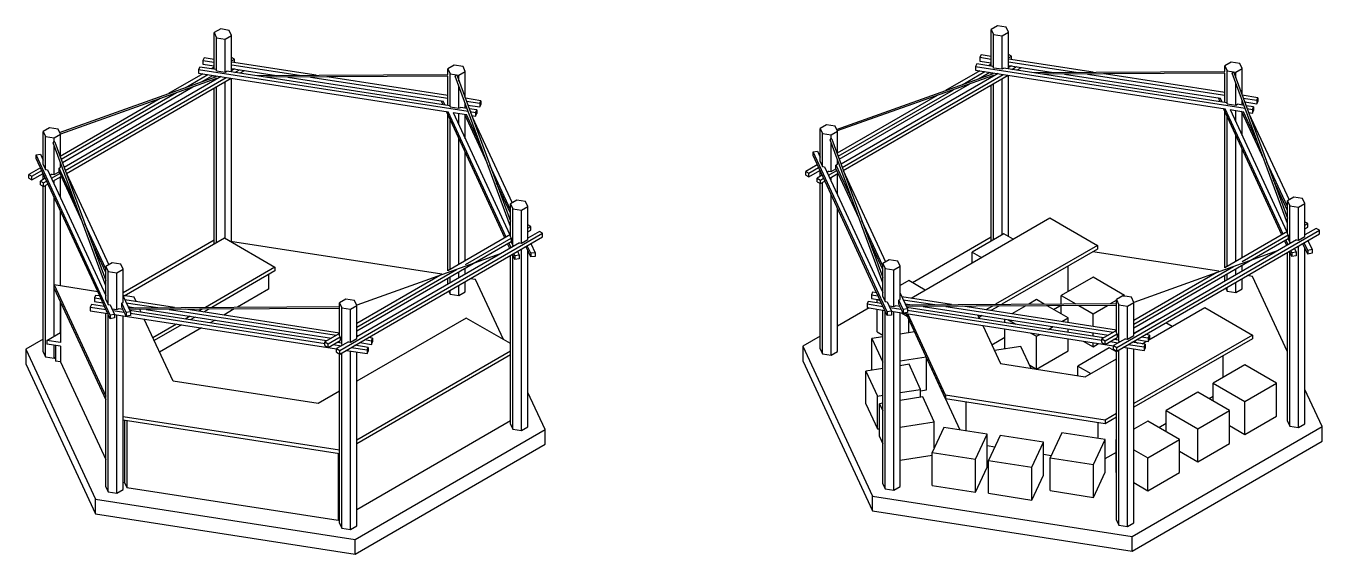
# Model space of a CAD drawing. Header units: metres. Extents: x -148 to 299, y -114 to 107.
# Drawn here: x 154.4 to 299, y -13.5 to 45.4 of the extents above; entities that cross this region are included whole.
import ezdxf

# ---------------------------------------------------------------- set-up
doc = ezdxf.new("R2010")
doc.units = ezdxf.units.M
doc.layers.add('ANTIKEIMENA', color=4, linetype='Continuous')

msp = doc.modelspace()

# ---------------------------------------------------------------- linework, layer by layer
at = {"layer": 'ANTIKEIMENA'}
for points in [[(176.1, 45.08), (175.39, 44.67)], [(177.06, 44.93), (176.1, 45.08)], [(177.32, 44.37), (177.06, 44.93)], [(262.82, 45.42), (262.11, 45.01)], [(262.11, 45.01), (262.37, 44.45)], [(262.11, 40.93), (262.11, 45.01)], [(263.79, 45.27), (262.82, 45.42)], [(264.05, 44.71), (263.79, 45.27)], [(175.39, 44.67), (175.65, 44.11)], [(175.39, 40.59), (175.39, 44.67)], [(175.65, 44.11), (176.61, 43.96)], [(175.65, 40.43), (175.65, 44.11)], [(176.61, 43.96), (177.32, 44.37)], [(176.61, 40.28), (176.61, 43.96)], [(177.32, 40.29), (177.32, 44.37)], [(262.37, 44.45), (263.34, 44.3)], [(262.37, 40.76), (262.37, 44.45)], [(263.34, 44.3), (264.05, 44.71)], [(263.34, 40.62), (263.34, 44.3)], [(264.05, 40.63), (264.05, 44.71)], [(260.97, 42.2), (260.84, 41.92)], [(262.11, 42.02), (260.97, 42.2)], [(264.38, 42.06), (264.05, 42.25)], [(264.05, 41.87), (264.38, 42.06)], [(264.38, 41.67), (264.38, 42.06)], [(173.77, 40.84), (173.64, 40.56)], [(173.64, 40.56), (173.64, 40.15)], [(173.64, 40.56), (203.73, 35.91)], [(175.58, 40.56), (173.77, 40.84)], [(174.25, 41.86), (174.12, 41.58)], [(174.12, 41.58), (174.12, 41.17)], [(174.12, 41.58), (175.39, 41.39)], [(174.12, 41.17), (175.39, 40.98)], [(175.39, 41.68), (174.25, 41.86)], [(175.39, 40.82), (175.07, 40.64)], [(175.58, 40.56), (175.65, 40.43)], [(177.65, 41.72), (177.32, 41.91)], [(177.32, 41.53), (177.65, 41.72)], [(186.75, 39.93), (177.32, 41.38)], [(177.32, 40.68), (182.33, 39.9)], [(177.33, 41.09), (184.88, 39.92)], [(177.65, 40.63), (177.33, 40.44)], [(177.65, 41.33), (177.65, 41.72)], [(177.68, 40.24), (178.21, 40.54)], [(202.18, 41.05), (201.47, 40.64)], [(201.47, 40.64), (201.73, 40.08)], [(201.47, 40.01), (201.47, 40.64)], [(203.15, 40.9), (202.18, 41.05)], [(203.4, 40.34), (203.15, 40.9)], [(260.49, 41.18), (260.36, 40.9)], [(260.36, 40.9), (260.36, 40.49)], [(260.36, 40.9), (290.45, 36.24)], [(262.3, 40.9), (260.49, 41.18)], [(260.84, 41.92), (260.84, 41.51)], [(260.84, 41.92), (262.11, 41.72)], [(260.84, 41.51), (262.11, 41.31)], [(262.11, 41.16), (261.8, 40.98)], [(262.3, 40.9), (262.37, 40.76)], [(262.37, 40.76), (263.34, 40.62)], [(263.34, 40.62), (263.5, 40.71)], [(288.39, 36.86), (263.5, 40.71)], [(273.47, 40.26), (264.05, 41.72)], [(264.05, 41.42), (271.6, 40.25)], [(264.05, 41.01), (269.05, 40.24)], [(264.37, 40.97), (264.05, 40.78)], [(264.4, 40.57), (264.93, 40.88)], [(264.96, 40.49), (265.49, 40.79)], [(288.9, 41.38), (288.19, 40.97)], [(288.19, 40.97), (288.45, 40.41)], [(288.19, 40.35), (288.19, 40.97)], [(289.87, 41.23), (288.9, 41.38)], [(289.42, 40.26), (290.13, 40.67)], [(290.13, 40.67), (289.87, 41.23)], [(290.13, 37.7), (290.13, 40.67)], [(158.12, 33.55), (175.65, 39.78)], [(175.65, 39.57), (158.21, 33.37)], [(176.15, 39.77), (158.64, 29.65)], [(158.76, 29.31), (176.71, 39.68)], [(158.88, 28.98), (177.27, 39.59)], [(174.11, 40.08), (170.29, 37.88)], [(172.13, 38.53), (174.67, 40)], [(173.64, 40.15), (201.5, 35.84)], [(173.97, 39.18), (175.23, 39.91)], [(175.39, 39.69), (175.39, 39.88)], [(175.39, 39.32), (175.39, 39.47)], [(175.65, 40.43), (176.61, 40.28)], [(175.65, 39.78), (175.65, 39.84)], [(175.65, 39.47), (175.65, 39.57)], [(176.61, 40.28), (176.78, 40.37)], [(176.61, 21.72), (176.61, 39.22)], [(201.67, 36.52), (176.78, 40.37)], [(177.32, 21.31), (177.32, 39.58)], [(178.24, 40.15), (178.77, 40.46)], [(179.91, 39.89), (201.47, 40.01)], [(201.47, 39.81), (181.16, 39.7)], [(183.58, 39.71), (200.95, 37.02)], [(186.13, 39.72), (201.47, 37.35)], [(201.47, 37.65), (187.99, 39.73)], [(201.47, 36.55), (201.47, 39.81)], [(201.73, 40.08), (202.7, 39.93)], [(201.73, 36.39), (201.73, 40.08)], [(208.46, 23.07), (202.29, 39.81)], [(202.48, 39.87), (208.46, 23.65)], [(202.7, 39.93), (203.4, 40.34)], [(202.7, 39.28), (202.7, 39.93)], [(203.4, 37.36), (203.4, 40.34)], [(244.84, 33.89), (262.37, 40.12)], [(262.37, 39.9), (244.93, 33.71)], [(262.88, 40.1), (245.36, 29.99)], [(245.48, 29.65), (263.44, 40.02)], [(245.6, 29.31), (263.99, 39.93)], [(260.83, 40.42), (257.02, 38.21)], [(258.85, 38.87), (261.39, 40.33)], [(260.36, 40.49), (288.22, 36.18)], [(260.69, 39.52), (261.95, 40.25)], [(262.11, 40.02), (262.11, 40.22)], [(262.11, 39.66), (262.11, 39.81)], [(262.37, 40.12), (262.37, 40.18)], [(262.37, 39.81), (262.37, 39.9)], [(263.34, 22.16), (263.34, 39.56)], [(264.05, 21.94), (264.05, 39.92)], [(266.63, 40.23), (288.19, 40.35)], [(288.19, 40.15), (267.88, 40.03)], [(270.3, 40.05), (287.67, 37.36)], [(272.85, 40.06), (288.19, 37.69)], [(288.19, 37.99), (274.71, 40.07)], [(288.19, 36.89), (288.19, 40.15)], [(288.45, 40.41), (289.42, 40.26)], [(288.45, 36.73), (288.45, 40.41)], [(295.18, 23.41), (289.01, 40.15)], [(289.2, 40.21), (295.18, 23.99)], [(289.42, 39.62), (289.42, 40.26)], [(158.3, 30.55), (171.17, 37.98)], [(158.43, 30.21), (173.01, 38.63)], [(175.39, 21.14), (175.39, 38.51)], [(175.65, 21.29), (175.65, 38.66)], [(202.7, 36.24), (202.7, 38.7)], [(256.06, 37.66), (244.9, 31.22)], [(245.03, 30.89), (257.9, 38.31)], [(245.15, 30.55), (259.73, 38.97)], [(262.11, 21.45), (262.11, 38.84)], [(262.37, 21.6), (262.37, 38.99)], [(289.42, 36.58), (289.42, 39.04)], [(291.88, 37.42), (290.13, 37.69)], [(169.33, 37.32), (158.18, 30.88)], [(200.94, 36.64), (200.75, 37.05)], [(201.14, 36.6), (200.95, 37.02)], [(201.67, 36.52), (201.73, 36.39)], [(201.73, 36.39), (202.7, 36.24)], [(202.7, 36.24), (202.86, 36.34)], [(203.61, 36.22), (202.86, 36.34)], [(203.4, 36.26), (203.4, 36.78)], [(205.15, 37.08), (203.41, 37.35)], [(203.41, 36.64), (203.46, 36.63)], [(203.53, 37.03), (205.03, 36.8)], [(203.68, 36.6), (205.03, 36.39)], [(204.68, 36.06), (203.84, 36.19)], [(205.03, 36.8), (205.15, 37.08)], [(205.03, 36.8), (205.03, 36.39)], [(205.03, 36.39), (205.15, 36.67)], [(205.15, 37.08), (205.15, 36.67)], [(287.66, 36.97), (287.47, 37.39)], [(287.87, 36.94), (287.67, 37.36)], [(294.55, 22.12), (288.02, 36.21)], [(294.7, 22.21), (288.22, 36.18)], [(288.39, 36.86), (288.45, 36.73)], [(288.45, 36.73), (289.42, 36.58)], [(289.42, 36.58), (289.59, 36.68)], [(290.33, 36.56), (289.59, 36.68)], [(290.13, 36.59), (290.13, 37.12)], [(290.13, 36.98), (290.18, 36.97)], [(290.25, 37.37), (291.75, 37.14)], [(290.41, 36.94), (291.75, 36.73)], [(291.4, 36.39), (290.56, 36.53)], [(290.68, 36.21), (291.27, 36.12)], [(291.27, 36.12), (291.4, 36.39)], [(291.4, 36.39), (291.4, 35.99)], [(291.75, 37.14), (291.88, 37.42)], [(291.75, 37.14), (291.75, 36.73)], [(291.75, 36.73), (291.88, 37.01)], [(291.88, 37.42), (291.88, 37.01)], [(207.83, 21.79), (201.29, 35.87)], [(201.47, 18.11), (201.47, 35.5)], [(207.98, 21.87), (201.5, 35.84)], [(201.73, 18.26), (201.73, 34.94)], [(202.06, 35.76), (203.54, 35.53)], [(202.06, 35.76), (208.39, 22.11)], [(202.7, 34.38), (202.7, 35.66)], [(205.85, 30.14), (203.34, 35.56)], [(203.4, 32.85), (203.4, 35.41)], [(205.12, 32.12), (203.54, 35.53)], [(203.95, 35.87), (204.55, 35.78)], [(204.11, 35.44), (204.55, 35.37)], [(204.16, 35.3), (208.63, 25.68)], [(204.55, 35.78), (204.68, 36.06)], [(204.55, 35.78), (204.55, 35.37)], [(204.55, 35.37), (204.68, 35.65)], [(204.68, 36.06), (204.68, 35.65)], [(288.19, 18.45), (288.19, 35.84)], [(288.45, 18.6), (288.45, 35.28)], [(288.78, 36.09), (290.26, 35.86)], [(288.78, 36.09), (295.11, 22.45)], [(289.42, 34.71), (289.42, 35.99)], [(292.57, 30.48), (290.06, 35.9)], [(290.13, 33.19), (290.13, 35.75)], [(291.84, 32.46), (290.26, 35.86)], [(290.83, 35.78), (291.27, 35.71)], [(290.88, 35.64), (295.35, 26.02)], [(291.27, 36.12), (291.27, 35.71)], [(291.27, 35.71), (291.4, 35.99)], [(156.99, 34.06), (156.28, 33.65)], [(156.28, 33.65), (156.54, 33.09)], [(156.28, 29.96), (156.28, 33.65)], [(157.96, 33.91), (156.99, 34.06)], [(157.51, 32.94), (158.22, 33.35)], [(158.22, 33.35), (157.96, 33.91)], [(158.22, 30.78), (158.22, 33.35)], [(243.71, 34.4), (243, 33.99)], [(243, 33.99), (243.26, 33.43)], [(243, 30.3), (243, 33.99)], [(243.26, 33.43), (244.23, 33.28)], [(243.26, 29.74), (243.26, 33.43)], [(244.68, 34.25), (243.71, 34.4)], [(244.23, 33.28), (244.94, 33.69)], [(244.23, 32.84), (244.23, 33.28)], [(244.94, 33.69), (244.68, 34.25)], [(244.94, 31.12), (244.94, 33.69)], [(156.54, 33.09), (157.51, 32.94)], [(156.54, 29.4), (156.54, 33.09)], [(157.51, 32.5), (157.5, 32.5), (157.5, 32.5), (157.5, 32.5), (157.49, 32.5), (157.49, 32.49), (157.48, 32.49), (157.48, 32.49), (157.47, 32.49), (157.47, 32.49), (157.46, 32.49), (157.46, 32.48), (157.46, 32.48), (157.45, 32.48), (157.45, 32.48), (157.44, 32.47), (157.44, 32.47), (157.44, 32.47), (157.44, 32.47), (157.44, 32.47), (157.44, 32.47), (157.43, 32.46), (157.43, 32.46), (157.43, 32.46), (157.43, 32.46), (157.43, 32.46), (157.43, 32.46), (157.42, 32.46), (157.42, 32.45), (157.42, 32.45), (157.42, 32.45), (157.42, 32.45), (157.42, 32.45), (157.42, 32.45), (157.42, 32.44), (157.41, 32.44), (157.41, 32.44), (157.41, 32.44), (157.41, 32.44), (157.41, 32.43), (157.41, 32.43), (157.41, 32.43), (157.41, 32.43), (157.41, 32.43), (157.41, 32.43), (157.41, 32.42), (157.41, 32.42), (157.41, 32.42), (157.41, 32.42), (157.41, 32.42), (157.4, 32.42), (157.4, 32.41), (157.4, 32.41), (157.4, 32.41), (157.4, 32.41), (157.4, 32.41), (157.4, 32.41), (157.4, 32.41), (157.4, 32.4), (157.41, 32.4), (157.41, 32.4), (157.41, 32.4), (157.41, 32.4), (157.41, 32.4), (157.41, 32.4), (157.41, 32.4), (157.41, 32.4), (157.41, 32.39)], [(163.28, 16.46), (157.41, 32.39)], [(157.51, 32.5), (157.51, 32.94)], [(157.6, 32.46), (157.6, 32.46), (157.59, 32.47), (157.59, 32.47), (157.59, 32.47), (157.59, 32.47), (157.59, 32.47), (157.59, 32.47), (157.59, 32.47), (157.59, 32.47), (157.59, 32.47), (157.59, 32.48), (157.59, 32.48), (157.59, 32.48), (157.59, 32.48), (157.58, 32.48), (157.58, 32.48), (157.58, 32.48), (157.58, 32.48), (157.58, 32.48), (157.58, 32.48), (157.58, 32.49), (157.58, 32.49), (157.58, 32.49), (157.57, 32.49), (157.57, 32.49), (157.57, 32.49), (157.57, 32.49), (157.57, 32.49), (157.57, 32.49), (157.57, 32.49), (157.57, 32.49), (157.56, 32.49), (157.56, 32.49), (157.56, 32.49), (157.56, 32.5), (157.56, 32.5), (157.56, 32.5), (157.55, 32.5), (157.55, 32.5), (157.55, 32.5), (157.55, 32.5), (157.55, 32.5), (157.55, 32.5), (157.54, 32.5), (157.54, 32.5), (157.54, 32.5), (157.53, 32.5), (157.53, 32.5), (157.53, 32.5), (157.52, 32.5), (157.52, 32.5), (157.51, 32.5), (157.51, 32.5), (157.51, 32.5)], [(157.51, 28.85), (157.51, 32.13)], [(157.6, 32.46), (163.28, 17.04)], [(202.7, 18.83), (202.7, 32.85)], [(244.23, 32.84), (244.23, 32.84), (244.22, 32.83), (244.22, 32.83), (244.21, 32.83), (244.21, 32.83), (244.2, 32.83), (244.2, 32.83), (244.2, 32.83), (244.19, 32.82), (244.19, 32.82), (244.18, 32.82), (244.18, 32.82), (244.17, 32.82), (244.17, 32.81), (244.17, 32.81), (244.16, 32.81), (244.16, 32.81), (244.16, 32.81), (244.16, 32.8), (244.16, 32.8), (244.16, 32.8), (244.15, 32.8), (244.15, 32.8), (244.15, 32.8), (244.15, 32.8), (244.15, 32.79), (244.15, 32.79), (244.15, 32.79), (244.14, 32.79), (244.14, 32.79), (244.14, 32.79), (244.14, 32.78), (244.14, 32.78), (244.14, 32.78), (244.14, 32.78), (244.14, 32.78), (244.14, 32.78), (244.13, 32.77), (244.13, 32.77), (244.13, 32.77), (244.13, 32.77), (244.13, 32.77), (244.13, 32.76), (244.13, 32.76), (244.13, 32.76), (244.13, 32.76), (244.13, 32.76), (244.13, 32.76), (244.13, 32.75), (244.13, 32.75), (244.13, 32.75), (244.13, 32.75), (244.13, 32.75), (244.13, 32.75), (244.13, 32.75), (244.13, 32.74), (244.13, 32.74), (244.13, 32.74), (244.13, 32.74), (244.13, 32.74), (244.13, 32.74), (244.13, 32.74), (244.13, 32.74), (244.13, 32.73), (244.13, 32.73), (244.13, 32.73), (244.13, 32.73)], [(250, 16.79), (244.13, 32.73)], [(244.32, 32.8), (244.32, 32.8), (244.32, 32.8), (244.32, 32.8), (244.32, 32.81), (244.32, 32.81), (244.32, 32.81), (244.31, 32.81), (244.31, 32.81), (244.31, 32.81), (244.31, 32.81), (244.31, 32.81), (244.31, 32.81), (244.31, 32.82), (244.31, 32.82), (244.31, 32.82), (244.31, 32.82), (244.31, 32.82), (244.3, 32.82), (244.3, 32.82), (244.3, 32.82), (244.3, 32.82), (244.3, 32.82), (244.3, 32.82), (244.3, 32.83), (244.3, 32.83), (244.29, 32.83), (244.29, 32.83), (244.29, 32.83), (244.29, 32.83), (244.29, 32.83), (244.29, 32.83), (244.29, 32.83), (244.29, 32.83), (244.28, 32.83), (244.28, 32.83), (244.28, 32.83), (244.28, 32.83), (244.28, 32.83), (244.28, 32.83), (244.27, 32.83), (244.27, 32.83), (244.27, 32.84), (244.27, 32.84), (244.27, 32.84), (244.26, 32.84), (244.26, 32.84), (244.26, 32.84), (244.25, 32.84), (244.25, 32.84), (244.25, 32.84), (244.24, 32.84), (244.24, 32.84), (244.23, 32.84), (244.23, 32.84)], [(244.23, 29.18), (244.23, 32.46)], [(244.32, 32.8), (250, 17.38)], [(289.42, 19.16), (289.42, 33.19)], [(155.49, 31.03), (155.98, 31.11)], [(155.49, 30.63), (155.49, 31.03)], [(163.78, 13.19), (155.49, 31.03)], [(162.6, 15.31), (155.49, 30.63)], [(155.98, 31.11), (156.28, 30.46)], [(203.4, 19.23), (203.4, 31.32)], [(242.22, 31.37), (242.7, 31.45)], [(242.22, 30.96), (242.22, 31.37)], [(250.5, 13.53), (242.22, 31.37)], [(249.32, 15.65), (242.22, 30.96)], [(242.7, 31.45), (243, 30.79)], [(244.94, 30), (244.94, 30.54)], [(290.13, 19.57), (290.13, 31.66)], [(155.97, 29.61), (154.67, 28.86)], [(155.03, 28.66), (156.12, 29.29)], [(155.03, 28.25), (156.27, 28.96)], [(156.28, 29.96), (156.54, 29.4)], [(156.54, 29.4), (156.78, 29.37)], [(156.78, 29.37), (163.28, 15.37)], [(157.22, 28.43), (158.16, 28.97)], [(157.51, 28.85), (158.06, 29.17)], [(158.06, 29.58), (158.22, 29.66)], [(158.06, 29.17), (158.06, 29.58)], [(160.64, 23.62), (158.06, 29.18)], [(159.91, 25.6), (158.07, 29.58)], [(158.22, 29.66), (158.22, 30.2)], [(158.88, 28.98), (163.6, 18.78)], [(208.46, 24.93), (206.16, 29.89)], [(242.69, 29.94), (241.4, 29.2)], [(241.4, 28.79), (241.4, 29.2)], [(241.4, 29.2), (241.75, 28.99)], [(241.75, 28.99), (242.84, 29.62)], [(241.75, 28.58), (242.99, 29.3)], [(241.75, 28.58), (241.75, 28.99)], [(243, 30.3), (243.26, 29.74)], [(243, 28.63), (243, 29.27)], [(243.26, 29.74), (243.51, 29.7)], [(243.51, 29.7), (250, 15.71)], [(244.02, 29.22), (243.8, 29.09)], [(243.95, 28.77), (244.88, 29.31)], [(244.02, 29.22), (244.23, 29.18)], [(244.09, 28.44), (245.04, 28.99)], [(244.23, 29.18), (244.78, 29.5)], [(244.78, 29.91), (244.94, 30)], [(244.78, 29.5), (244.78, 29.91)], [(247.36, 23.96), (244.78, 29.52)], [(246.63, 25.94), (244.79, 29.91)], [(245.6, 29.31), (250.32, 19.11)], [(295.18, 25.27), (292.88, 30.22)], [(154.67, 28.45), (154.67, 28.86)], [(154.67, 28.86), (155.03, 28.66)], [(154.67, 28.45), (155.03, 28.25)], [(155.03, 28.25), (155.03, 28.66)], [(156.52, 28.43), (155.97, 28.11)], [(155.97, 27.7), (155.97, 28.11)], [(155.97, 28.11), (156.32, 27.91)], [(155.97, 27.7), (156.32, 27.5)], [(156.28, 28.29), (156.28, 28.93)], [(156.28, 9.08), (156.28, 27.52)], [(156.32, 27.91), (156.66, 28.11)], [(156.32, 27.5), (156.32, 27.91)], [(156.32, 27.5), (156.81, 27.78)], [(156.54, 8.52), (156.54, 27.63)], [(157.3, 28.88), (157.07, 28.75)], [(157.3, 28.88), (157.51, 28.85)], [(157.37, 28.11), (158.31, 28.65)], [(157.51, 27.81), (157.51, 28.18)], [(158.22, 26.28), (158.22, 28.59)], [(208.46, 24.53), (206.89, 27.9)], [(241.4, 28.79), (241.75, 28.58)], [(243.24, 28.77), (242.69, 28.45)], [(242.69, 28.04), (242.69, 28.45)], [(242.69, 28.45), (243.04, 28.24)], [(242.69, 28.04), (243.04, 27.84)], [(243, 9.42), (243, 27.86)], [(243.04, 28.24), (243.39, 28.44)], [(243.04, 27.84), (243.04, 28.24)], [(243.04, 27.84), (243.54, 28.12)], [(243.26, 8.86), (243.26, 27.97)], [(244.23, 28.15), (244.23, 28.52)], [(244.94, 26.62), (244.94, 28.93)], [(295.18, 24.86), (293.61, 28.24)], [(157.51, 10.82), (157.51, 26.29)], [(244.23, 8.71), (244.23, 26.62)], [(295.89, 26.33), (295.18, 25.92)], [(296.86, 26.18), (295.89, 26.33)], [(297.12, 25.62), (296.86, 26.18)], [(158.22, 16.43), (158.22, 24.76)], [(209.17, 25.99), (208.46, 25.58)], [(208.46, 25.58), (208.72, 25.02)], [(208.46, 21.9), (208.46, 25.58)], [(208.72, 25.02), (209.69, 24.87)], [(208.72, 20.93), (208.72, 25.02)], [(210.13, 25.84), (209.17, 25.99)], [(209.69, 24.87), (210.39, 25.28)], [(209.69, 21.19), (209.69, 24.87)], [(210.39, 25.28), (210.13, 25.84)], [(210.39, 21.6), (210.39, 25.28)], [(244.94, 9.12), (244.94, 25.1)], [(295.18, 25.92), (295.44, 25.36)], [(295.18, 22.23), (295.18, 25.92)], [(295.44, 25.36), (296.41, 25.21)], [(295.44, 21.26), (295.44, 25.36)], [(296.41, 25.21), (297.12, 25.62)], [(296.41, 21.52), (296.41, 25.21)], [(297.12, 21.93), (297.12, 25.62)], [(163.28, 18.34), (160.95, 23.37)], [(210.72, 23.05), (210.37, 23.25)], [(250, 18.68), (247.67, 23.7)], [(253.16, 15.06), (268.66, 24.01)], [(268.66, 24.01), (273.96, 20.95)], [(297.45, 23.39), (297.09, 23.59)], [(297.12, 23.2), (297.45, 23.39)], [(297.45, 22.98), (297.45, 23.39)], [(165.33, 15.33), (176.51, 21.78)], [(176.51, 21.78), (182.16, 18.52)], [(189.39, 9.24), (212.02, 22.3)], [(189.39, 8.83), (212.02, 21.89)], [(208.46, 22.15), (201.47, 18.12)], [(203.41, 18.82), (208.51, 21.77)], [(208.46, 21.9), (208.53, 21.74)], [(208.53, 21.74), (208.53, 21.33)], [(210.39, 22.86), (210.72, 23.05)], [(210.39, 21.88), (210.43, 21.79)], [(210.4, 22.45), (210.72, 22.64)], [(211.67, 22.51), (210.4, 21.77)], [(210.72, 22.64), (210.72, 23.05)], [(212.02, 22.3), (211.67, 22.51)], [(212.02, 21.89), (212.02, 22.3)], [(250, 18.27), (248.4, 21.72)], [(262.11, 21.86), (253.33, 16.79)], [(263.5, 22.25), (259.97, 20.21)], [(264.56, 21.64), (263.5, 22.25)], [(276.12, 9.57), (298.74, 22.64)], [(276.12, 9.17), (298.74, 22.23)], [(278.03, 11.77), (295.25, 21.71)], [(295.18, 22.49), (288.19, 18.45)], [(290.13, 19.16), (295.24, 22.11)], [(295.18, 22.23), (295.25, 22.08)], [(295.25, 22.08), (295.25, 21.67)], [(296.41, 21.52), (297.12, 21.93)], [(297.12, 22.79), (297.45, 22.98)], [(298.39, 22.84), (297.12, 22.11)], [(297.12, 22.21), (297.15, 22.13)], [(298.74, 22.64), (298.39, 22.84)], [(298.74, 22.23), (298.74, 22.64)], [(163.28, 17.93), (161.68, 21.38)], [(175.39, 21.52), (165.22, 15.65)], [(200.8, 17.73), (177.21, 21.38)], [(191.3, 11.43), (208.53, 21.37)], [(209.45, 21.22), (191.3, 10.75)], [(208.38, 20.61), (208.13, 21.14)], [(208.53, 20.69), (208.28, 21.23)], [(208.53, 21.33), (208.72, 20.93)], [(209.24, 20.29), (209.43, 19.87)], [(209.45, 21.22), (209.69, 21.19)], [(209.69, 21.19), (210.39, 21.6)], [(209.69, 21.36), (209.69, 21.36)], [(209.69, 0.31), (209.69, 20.55)], [(210.22, 20.72), (210.22, 20.86)], [(210.72, 19.66), (210.22, 20.72)], [(210.72, 20.07), (210.32, 20.91)], [(210.39, 0.72), (210.39, 20.35)], [(210.73, 21.15), (211.2, 20.14)], [(273.96, 20.95), (262.6, 14.38)], [(273.96, 20.54), (263.31, 14.39)], [(273.96, 20.95), (273.96, 20.54)], [(296.17, 21.56), (278.02, 11.09)], [(294.15, 20.39), (278.03, 14.6)], [(295.1, 20.94), (294.85, 21.48)], [(295.25, 21.03), (295, 21.57)], [(295.25, 21.67), (295.44, 21.26)], [(295.67, 19.72), (295.4, 20.3)], [(295.67, 20.13), (295.55, 20.39)], [(295.96, 20.62), (296.15, 20.2)], [(296.17, 21.56), (296.41, 21.52)], [(296.41, 21.7), (296.41, 21.7)], [(296.41, 0.64), (296.41, 20.88)], [(296.94, 21.06), (296.94, 21.19)], [(297.44, 19.99), (296.94, 21.06)], [(297.44, 20.4), (297.05, 21.25)], [(297.12, 1.05), (297.12, 20.69)], [(297.92, 20.48), (297.44, 20.4)], [(297.44, 20.4), (297.44, 19.99)], [(297.45, 21.49), (297.92, 20.48)], [(297.92, 20.48), (297.92, 20.07)], [(163.99, 19), (163.28, 18.59)], [(164.96, 18.85), (163.99, 19)], [(165.22, 18.29), (164.96, 18.85)], [(207.42, 20.06), (191.3, 14.27)], [(208.46, 1.02), (208.46, 19.84)], [(208.95, 19.38), (208.68, 19.96)], [(208.72, 0.46), (208.72, 19.88)], [(208.95, 19.79), (208.83, 20.05)], [(209.43, 19.87), (208.95, 19.79)], [(208.95, 19.79), (208.95, 19.38)], [(209.43, 19.46), (208.95, 19.38)], [(209.43, 19.87), (209.43, 19.46)], [(211.2, 20.14), (210.72, 20.07)], [(210.72, 20.07), (210.72, 19.66)], [(211.2, 19.73), (210.72, 19.66)], [(211.2, 20.14), (211.2, 19.73)], [(250.71, 19.34), (250, 18.93)], [(250, 18.93), (250.26, 18.37)], [(250, 15.25), (250, 18.93)], [(251.68, 19.19), (250.71, 19.34)], [(251.94, 18.63), (251.68, 19.19)], [(259.97, 20.21), (261.03, 19.6)], [(259.97, 18.99), (259.97, 20.21)], [(287.52, 18.06), (273.45, 20.24)], [(295.18, 1.35), (295.18, 20.17)], [(295.44, 0.79), (295.44, 20.22)], [(296.15, 20.2), (295.67, 20.13)], [(295.67, 20.13), (295.67, 19.72)], [(296.15, 19.79), (295.67, 19.72)], [(296.15, 20.2), (296.15, 19.79)], [(297.92, 20.07), (297.44, 19.99)], [(163.28, 18.59), (163.54, 18.03)], [(163.28, 14.91), (163.28, 18.59)], [(163.54, 18.03), (164.51, 17.88)], [(163.54, 14.35), (163.54, 18.03)], [(164.51, 17.88), (165.22, 18.29)], [(164.51, 13.79), (164.51, 17.88)], [(165.22, 14.61), (165.22, 18.29)], [(182.16, 18.52), (174.4, 14.04)], [(182.16, 18.11), (175.11, 14.04)], [(181.45, 17.7), (181.45, 16.07)], [(182.16, 18.52), (182.16, 18.11)], [(191.3, 11.84), (202.44, 18.27)], [(200.57, 17.59), (191.3, 12.24)], [(201.73, 16.77), (201.73, 17.45)], [(202.7, 17.33), (202.7, 18.01)], [(203.4, 17.74), (203.4, 18.42)], [(250.26, 18.37), (251.23, 18.22)], [(250.26, 14.69), (250.26, 18.37)], [(251.23, 18.22), (251.94, 18.63)], [(251.23, 14.13), (251.23, 18.22)], [(251.94, 14.95), (251.94, 18.63)], [(273.47, 17.41), (269.93, 15.37)], [(270.68, 15.8), (270.68, 18.64)], [(277, 15.37), (273.47, 17.41)], [(278.02, 12.17), (289.16, 18.6)], [(287.29, 17.93), (278.03, 12.58)], [(288.19, 16.95), (288.19, 17.63)], [(288.45, 17.1), (288.45, 17.78)], [(289.42, 17.66), (289.42, 18.34)], [(290.13, 18.07), (290.13, 18.75)], [(291.28, 17.48), (290.68, 17.58)], [(295.18, 9.07), (291.28, 17.48)], [(157.52, 16.13), (157.52, 16.54)], [(157.52, 16.54), (163.28, 4.13)], [(162.38, 15.79), (157.52, 16.54)], [(157.52, 16.13), (163.28, 3.72)], [(181.45, 16.07), (177.97, 14.06)], [(201.47, 16.62), (201.47, 17.3)], [(201.73, 15.51), (201.73, 15.95)], [(202.7, 15.36), (202.7, 16.51)], [(203.4, 15.77), (203.4, 16.92)], [(204.55, 17.15), (203.96, 17.24)], [(207.66, 10.46), (204.55, 17.15)], [(252.91, 17.03), (251.94, 16.47)], [(254.74, 15.97), (252.91, 17.03)], [(288.29, 16.19), (288.45, 15.85)], [(288.45, 15.85), (288.45, 16.29)], [(289.42, 15.7), (289.42, 16.85)], [(289.42, 15.7), (290.13, 16.11)], [(290.13, 16.11), (290.13, 17.26)], [(158.22, 11.23), (158.22, 14.63)], [(158.23, 14.61), (158.23, 10.12)], [(162.14, 15.38), (162.01, 15.1)], [(162.01, 15.1), (162.01, 14.7)], [(162.01, 15.1), (162.75, 14.99)], [(162.01, 14.7), (162.96, 14.55)], [(162.61, 15.31), (162.14, 15.38)], [(163.15, 14.13), (162.6, 15.31)], [(163.28, 15.65), (163.14, 15.67)], [(163.28, 14.91), (163.54, 14.35)], [(165.06, 14.52), (165.22, 14.61)], [(165.06, 14.09), (165.06, 14.52)], [(165.54, 13.46), (165.06, 14.5)], [(166.44, 15.16), (165.22, 15.35)], [(165.22, 15.28), (166.03, 13.54)], [(170.96, 14.02), (165.41, 14.88)], [(165.55, 14.56), (169.09, 14.01)], [(166.66, 14.68), (166.44, 15.16)], [(190.07, 14.97), (189.36, 14.56)], [(189.36, 14.56), (189.62, 14)], [(189.36, 14.11), (189.36, 14.56)], [(191.04, 14.82), (190.07, 14.97)], [(191.3, 14.26), (191.04, 14.82)], [(201.57, 15.86), (201.73, 15.51)], [(201.73, 15.51), (202.7, 15.36)], [(202.7, 15.36), (203.4, 15.77)], [(248.39, 14.7), (248.26, 14.42)], [(249.87, 14.47), (248.39, 14.7)], [(248.86, 15.72), (248.73, 15.44)], [(248.73, 15.44), (248.73, 15.03)], [(248.73, 15.44), (249.47, 15.33)], [(248.73, 15.03), (249.68, 14.89)], [(249.33, 15.65), (248.86, 15.72)], [(249.87, 14.47), (249.33, 15.64)], [(249.37, 14.55), (249.37, 14.93)], [(249.5, 14.92), (249.73, 14.78)], [(250, 15.25), (250.26, 14.69)], [(250.26, 14.69), (250.5, 14.65)], [(250.49, 14.65), (250.98, 13.6)], [(250.5, 14.65), (250.5, 14.64)], [(251.79, 14.86), (251.94, 14.95)], [(251.79, 14.43), (251.79, 14.86)], [(252.27, 13.8), (251.79, 14.84)], [(251.94, 15.62), (252.75, 13.87)], [(257.68, 14.36), (252.13, 15.21)], [(252.28, 14.89), (255.81, 14.35)], [(267.17, 14.9), (266.31, 14.41)], [(268.02, 14.41), (267.17, 14.9)], [(269.93, 15.37), (271.55, 14.43)], [(269.93, 14.42), (269.93, 15.37)], [(275.42, 14.46), (276.09, 14.84)], [(276.8, 15.31), (276.09, 14.9)], [(276.09, 14.9), (276.35, 14.34)], [(276.09, 14.44), (276.09, 14.9)], [(277.77, 15.16), (276.8, 15.31)], [(276.87, 15.29), (277, 15.37)], [(277, 15.27), (277, 15.37)], [(277.32, 14.19), (278.02, 14.6)], [(278.02, 14.6), (277.77, 15.16)], [(278.02, 10.91), (278.02, 14.6)], [(288.45, 15.85), (289.42, 15.7)], [(161.67, 14.36), (161.54, 14.08)], [(161.54, 14.08), (161.54, 13.67)], [(161.54, 14.08), (163.3, 13.81)], [(161.54, 13.67), (163.5, 13.37)], [(163.15, 14.13), (161.67, 14.36)], [(163.78, 12.78), (163.15, 14.13)], [(163.28, -5.97), (163.28, 13.4)], [(163.54, 14.35), (163.78, 14.31)], [(163.54, -6.53), (163.54, 13.29)], [(163.77, 14.31), (164.26, 13.26)], [(163.78, 14.31), (163.78, 14.3)], [(164.26, 13.26), (163.78, 13.19)], [(163.78, 13.19), (163.78, 12.78)], [(163.98, 13.87), (164.51, 13.79)], [(163.99, 13.84), (163.99, 13.87)], [(164.06, 13.69), (165.34, 13.49)], [(164.23, 13.26), (189.04, 9.42)], [(164.26, 13.26), (164.26, 12.86)], [(164.51, 13.79), (164.69, 13.89)], [(164.51, -6.68), (164.51, 13.22)], [(165.2, 13.82), (164.69, 13.89)], [(165.19, 13.82), (165.06, 14.09)], [(165.54, 13.05), (165.19, 13.81)], [(165.22, -6.27), (165.22, 13.11)], [(166.03, 13.54), (165.54, 13.46)], [(165.54, 13.46), (165.54, 13.05)], [(166.03, 13.13), (165.54, 13.05)], [(165.76, 14.12), (166.55, 13.99)], [(165.82, 13.99), (189.36, 14.12)], [(189.36, 13.92), (165.91, 13.79)], [(187.93, 10.3), (165.96, 13.7)], [(166.03, 13.54), (166.03, 13.13)], [(166.03, 13.39), (187.75, 10.03)], [(167.21, 13.5), (167.07, 13.8)], [(167.8, 13.8), (188.46, 10.6)], [(170.34, 13.82), (189.02, 10.93)], [(172.68, 13.05), (172.15, 12.74)], [(189.37, 11.17), (172.21, 13.83)], [(174.05, 13.84), (173.65, 13.61)], [(174.76, 13.84), (174.2, 13.52)], [(177.62, 13.86), (176.44, 13.17)], [(189.36, 10.87), (189.36, 14.11)], [(189.62, 14), (190.59, 13.85)], [(189.62, 9.91), (189.62, 14)], [(190.59, 13.85), (191.3, 14.26)], [(190.59, 10.16), (190.59, 13.85)], [(191.3, 10.57), (191.3, 14.26)], [(248.47, 13.98), (244.94, 11.95)], [(248.26, 14.42), (248.26, 14.01)], [(248.26, 14.42), (250.02, 14.15)], [(248.26, 14.01), (250.22, 13.71)], [(249.37, 11.31), (249.37, 13.84)], [(250.5, 13.12), (249.87, 14.46)], [(250, -5.63), (250, 13.74)], [(250.26, -6.19), (250.26, 13.62)], [(250.98, 13.6), (250.5, 13.53)], [(250.5, 13.53), (250.5, 13.12)], [(250.98, 13.19), (250.5, 13.12)], [(250.7, 14.21), (251.23, 14.13)], [(250.71, 14.18), (250.71, 14.21)], [(250.78, 14.03), (252.06, 13.83)], [(250.95, 13.6), (275.77, 9.76)], [(250.98, 13.6), (250.98, 13.19)], [(251.23, 14.13), (251.41, 14.23)], [(251.23, -6.34), (251.23, 13.56)], [(251.92, 14.15), (251.41, 14.23)], [(251.91, 14.15), (251.79, 14.43)], [(252.27, 13.39), (251.92, 14.15)], [(251.94, -5.93), (251.94, 13.44)], [(252.09, 13.42), (252.74, 13.05)], [(252.75, 13.87), (252.27, 13.8)], [(252.27, 13.8), (252.27, 13.39)], [(252.75, 13.47), (252.27, 13.39)], [(252.49, 14.45), (253.27, 14.33)], [(252.54, 14.33), (276.09, 14.46)], [(257.01, 3.83), (252.6, 13.34)], [(276.09, 14.26), (252.63, 14.13)], [(274.65, 10.64), (252.68, 14.04)], [(252.75, 13.87), (252.75, 13.47)], [(252.76, 13.72), (274.47, 10.37)], [(257.01, 4.24), (252.8, 13.31)], [(254.52, 14.14), (275.19, 10.94)], [(257.06, 14.15), (275.74, 11.26)], [(276.09, 11.51), (258.93, 14.16)], [(260.62, 13.19), (260.81, 12.78)], [(261.11, 13.12), (260.75, 12.91)], [(262.25, 14.18), (261.52, 13.76)], [(262.97, 14.19), (262.08, 13.68)], [(265.96, 14.2), (264.42, 13.31)], [(270.71, 12.86), (268.36, 14.21)], [(269.05, 13.82), (269.75, 14.23)], [(269.93, 13.31), (269.93, 14.22)], [(271.9, 14.24), (273.47, 13.33)], [(273.47, 13.33), (275.07, 14.25)], [(273.47, 11.91), (273.47, 13.33)], [(276.09, 11.21), (276.09, 14.44)], [(276.35, 14.34), (277.32, 14.19)], [(276.35, 10.24), (276.35, 14.34)], [(277.32, 10.5), (277.32, 14.19)], [(279.72, 10.42), (285.96, 14.02)], [(285.96, 14.02), (291.26, 10.96)], [(164.26, 12.86), (163.78, 12.78)], [(170.78, 5.81), (167.56, 12.74)], [(171.18, 12.18), (168.54, 10.66)], [(171.74, 12.1), (168.68, 10.33)], [(173.97, 11.75), (169.28, 9.04)], [(173.24, 12.96), (172.71, 12.66)], [(175.47, 12.62), (174.94, 12.31)], [(203.5, 12.85), (191.3, 5.81)], [(208.46, 10), (203.5, 12.85)], [(252.91, 11.21), (252.91, 12.68)], [(261.17, 12.01), (263.14, 7.77)], [(263.64, 12.34), (263.64, 12.73)], [(263.64, 9.41), (263.64, 11.63)], [(263.95, 12.68), (264.87, 12.15)], [(268.5, 11.59), (269.03, 11.89)], [(270, 12.45), (270.71, 12.86)], [(270.71, 12.34), (270.71, 12.86)], [(270.71, 11.25), (270.71, 11.63)], [(280.85, 12.75), (278.15, 11.19)], [(280.88, 12.73), (280.85, 12.75)], [(282.3, 11.91), (281.59, 12.33)], [(156.28, 10.49), (154.36, 9.38)], [(156.7, 10.35), (158.23, 11.23)], [(156.7, 10.35), (156.7, 9.95)], [(158.23, 10.12), (156.7, 10.35)], [(189.37, 11.13), (187.74, 10.19)], [(187.74, 10.19), (188.1, 9.99)], [(187.74, 9.78), (187.74, 10.19)], [(188.1, 9.99), (189.42, 10.75)], [(188.1, 9.58), (189.43, 10.35)], [(190.36, 10.2), (189.04, 9.44)], [(189.36, 10.87), (189.43, 10.73)], [(189.36, 10.08), (189.36, 10.31)], [(189.43, 10.73), (189.43, 10.35)], [(190.36, 10.2), (190.59, 10.16)], [(190.59, 10.16), (191.3, 10.57)], [(191.47, 10.85), (191.3, 10.87)], [(192.18, 10.44), (192.92, 10.32)], [(193.05, 10.6), (192.59, 10.67)], [(192.92, 10.32), (193.05, 10.6)], [(192.92, 10.32), (192.92, 9.91)], [(192.92, 9.91), (193.05, 10.19)], [(193.05, 10.6), (193.05, 10.19)], [(243, 10.83), (241.08, 9.72)], [(250, 10.76), (248.78, 10.57)], [(248.78, 10.57), (250, 7.94)], [(248.78, 7.04), (248.78, 10.57)], [(249.37, 11.31), (250, 10.95)], [(253.55, 11.31), (251.94, 11.06)], [(262.18, 9.85), (263.64, 10.7)], [(266.54, 11.18), (267.17, 10.82)], [(267.17, 10.82), (267.54, 11.03)], [(267.17, 7.15), (267.17, 10.82)], [(270.71, 9.19), (270.71, 10.54)], [(272.38, 10.28), (273.47, 9.65)], [(273.47, 10.82), (273.47, 11.21)], [(276.09, 11.46), (274.47, 10.53)], [(274.47, 10.53), (274.82, 10.32)], [(274.47, 10.12), (274.47, 10.53)], [(274.82, 10.32), (276.15, 11.09)], [(274.82, 9.91), (276.15, 10.68)], [(274.82, 9.91), (274.82, 10.32)], [(275.37, 10.23), (276.29, 10.08)], [(277.08, 10.54), (275.76, 9.78)], [(276.35, 10.37), (275.77, 10.46)], [(276.09, 11.21), (276.15, 11.07)], [(276.09, 10.42), (276.09, 10.65)], [(276.15, 11.07), (276.15, 10.68)], [(276.35, 10.24), (276.52, 10.22)], [(277.08, 10.54), (277.32, 10.5)], [(277.32, 10.5), (278.02, 10.91)], [(279.3, 9.92), (277.81, 10.15)], [(278.2, 11.18), (278.02, 11.21)], [(278.02, 10.12), (278.02, 10.27)], [(291.26, 10.96), (278.03, 3.32)], [(291.26, 10.55), (278.03, 2.91)], [(278.06, 10.28), (278.47, 10.05)], [(278.34, 10.45), (279.64, 10.25)], [(278.9, 10.77), (279.64, 10.66)], [(278.95, 9.97), (279.47, 10.28)], [(279.77, 10.94), (279.31, 11.01)], [(279.64, 10.66), (279.77, 10.94)], [(279.64, 10.66), (279.64, 10.25)], [(279.64, 10.25), (279.77, 10.53)], [(279.77, 10.94), (279.77, 10.53)], [(291.26, 10.96), (291.26, 10.55)], [(154.36, 9.38), (154.36, 7.75)], [(154.36, 9.38), (162.13, -7.35)], [(156.28, 9.08), (156.54, 8.52)], [(156.28, 9.08), (156.54, 8.52)], [(158.23, 9.71), (156.7, 9.95)], [(157.51, 8.37), (157.51, 9.82)], [(157.51, 8.37), (157.51, 9.82)], [(157.67, 9.8), (157.67, 8.05)], [(158.23, 9.71), (158.23, 7.97)], [(187.74, 9.78), (188.1, 9.58)], [(188.1, 9.58), (188.1, 9.99)], [(188.65, 9.89), (189.57, 9.75)], [(189.04, 9.03), (189.04, 9.44)], [(189.04, 9.44), (189.39, 9.24)], [(189.04, 9.03), (189.39, 8.83)], [(189.62, 10.04), (189.05, 10.13)], [(189.36, -10.01), (189.36, 8.85)], [(189.39, 8.83), (189.39, 9.24)], [(189.62, 9.91), (189.8, 9.88)], [(189.62, -10.57), (189.62, 8.96)], [(190.13, 9.25), (192.45, 8.89)], [(190.59, -10.72), (190.59, 9.18)], [(190.68, 9.57), (192.45, 9.3)], [(192.58, 9.58), (191.09, 9.81)], [(191.3, 9.78), (191.3, 9.93)], [(191.3, -0.72), (208.46, 9.18)], [(191.3, -10.31), (191.3, 9.07)], [(191.3, -1.13), (208.46, 8.78)], [(191.62, 10.12), (192.92, 9.91)], [(192.45, 9.3), (192.58, 9.58)], [(192.45, 9.3), (192.45, 8.89)], [(192.45, 8.89), (192.58, 9.17)], [(192.58, 9.58), (192.58, 9.17)], [(208.46, 8.73), (208.44, 8.76)], [(241.08, 9.72), (241.08, 8.09)], [(241.08, 9.72), (248.85, -7.01)], [(243, 9.42), (243.26, 8.86)], [(243, 9.42), (243.26, 8.86)], [(243.26, 8.86), (244.23, 8.71)], [(243.26, 8.86), (244.23, 8.71)], [(244.23, 8.71), (244.94, 9.12)], [(244.23, 8.71), (244.94, 9.12)], [(265.43, 9.69), (262.46, 9.23)], [(266.57, 7.24), (265.43, 9.69)], [(267.17, 7.15), (270.71, 9.19)], [(275.29, 9.54), (271.76, 7.5)], [(273.47, 9.65), (273.47, 10.11)], [(273.47, 9.65), (274.1, 10.02)], [(274.47, 10.12), (274.82, 9.91)], [(276.09, 9.09), (275.29, 9.54)], [(275.76, 9.37), (275.76, 9.78)], [(275.76, 9.78), (276.12, 9.57)], [(275.76, 9.37), (276.12, 9.17)], [(276.09, -9.67), (276.09, 9.18)], [(276.12, 9.17), (276.12, 9.57)], [(276.35, -10.23), (276.35, 9.3)], [(276.85, 9.59), (279.17, 9.23)], [(277.32, -10.38), (277.32, 9.52)], [(277.41, 9.91), (279.17, 9.64)], [(278.02, -9.97), (278.02, 9.41)], [(279.17, 9.64), (279.3, 9.92)], [(279.17, 9.64), (279.17, 9.23)], [(279.17, 9.23), (279.3, 9.51)], [(279.3, 9.92), (279.3, 9.51)], [(154.36, 7.75), (162.13, -8.98)], [(156.54, 8.52), (157.51, 8.37)], [(156.54, 8.52), (157.51, 8.37)], [(157.51, 8.37), (157.67, 8.47)], [(157.51, 8.37), (157.67, 8.47)], [(158.22, 7.97), (157.67, 8.05)], [(158.23, 7.97), (163.28, -2.92)], [(241.08, 8.09), (248.85, -8.64)], [(250, 7.23), (248.11, 6.94)], [(251.94, 8.07), (254.84, 8.52)], [(252.94, 7.69), (251.94, 7.53)], [(254.23, 4.9), (252.94, 7.69)], [(254.9, 4.86), (254.9, 8.37)], [(255.3, 7.52), (258.62, 0.37)], [(263.14, 7.77), (272.6, 6.31)], [(266.41, 7.58), (267.17, 7.15)], [(271.76, 7.5), (273.21, 6.66)], [(271.76, 6.44), (271.76, 7.5)], [(272.6, 6.31), (276.09, 8.32)], [(290.43, 7.62), (286.9, 5.58)], [(287.98, 8.66), (287.98, 6.21)], [(293.97, 5.58), (290.43, 7.62)], [(186.97, 3.31), (170.78, 5.81)], [(248.11, 3.27), (248.11, 6.94)], [(248.11, 6.94), (249.4, 4.15)], [(189.37, 4.69), (186.97, 3.31)], [(212.32, 0.42), (210.39, 4.56)], [(251.94, 4.55), (254.23, 4.9)], [(254.23, 4.01), (254.23, 4.9)], [(254.23, 4.75), (254.9, 4.86)], [(285.18, 4.59), (281.64, 2.55)], [(288.71, 2.55), (285.18, 4.59)], [(286.9, 3.6), (286.9, 5.58)], [(286.9, 5.58), (290.43, 3.54)], [(290.43, 3.54), (293.97, 5.58)], [(293.97, 1.91), (293.97, 5.58)], [(299.04, 0.75), (297.12, 4.9)], [(248.11, 3.27), (249.4, 0.48)], [(249.4, 4.15), (250.01, 4.25)], [(249.4, 0.48), (249.4, 4.15)], [(250.01, 3.36), (249.63, 3.3)], [(249.63, 3.3), (250, 2.49)], [(249.63, -0.37), (249.63, 3.3)], [(254.46, 4.05), (251.94, 3.66)], [(255.75, 1.26), (254.46, 4.05)], [(274.84, 1.48), (257.01, 4.24)], [(257.01, 4.24), (257.01, 3.83)], [(274.84, 1.07), (257.01, 3.83)], [(259.26, 3.48), (259.26, 0.27)], [(286.42, 3.88), (286.9, 4.15)], [(290.43, -0.13), (290.43, 3.54)], [(165.22, 1.89), (189.36, -1.84)], [(165.22, 1.49), (189.36, -2.25)], [(165.37, 1.46), (165.37, -5.48)], [(276.09, 2.2), (274.84, 1.48)], [(276.09, 1.79), (274.84, 1.07)], [(274.84, 1.48), (274.84, 1.07)], [(281.64, 0.17), (281.64, 2.55)], [(281.64, 2.55), (285.18, 0.51)], [(285.18, 0.51), (288.71, 2.55)], [(288.71, -1.13), (288.71, 2.55)], [(290.43, -0.13), (293.97, 1.91)], [(165.63, 1.42), (165.63, -6.04)], [(191.1, -11.83), (212.32, 0.42)], [(191.31, -8.48), (208.46, 1.42)], [(208.46, 1.02), (208.72, 0.46)], [(208.46, 1.02), (208.72, 0.46)], [(208.72, 0.46), (209.69, 0.31)], [(208.72, 0.46), (209.69, 0.31)], [(209.69, 0.31), (210.39, 0.72)], [(209.69, 0.31), (210.39, 0.72)], [(212.32, -1.22), (212.32, 0.42)], [(249.4, 0.48), (249.63, 0.51)], [(251.94, 0.67), (255.75, 1.26)], [(256.81, 0.65), (255.51, -2.14)], [(255.75, -1.63), (255.75, 1.26)], [(261.64, -0.1), (256.81, 0.65)], [(269.98, 0.07), (268.69, -2.72)], [(274.81, -0.68), (269.98, 0.07)], [(274.02, 1.2), (274.02, -0.55)], [(277.83, -11.49), (299.04, 0.75)], [(279.58, 1.36), (278.03, 0.46)], [(283.12, -0.68), (279.58, 1.36)], [(280.82, 0.65), (281.64, 1.12)], [(285.18, -3.17), (285.18, 0.51)], [(288.71, 0.86), (290.43, -0.13)], [(295.18, 1.35), (295.44, 0.79)], [(295.18, 1.35), (295.44, 0.79)], [(295.44, 0.79), (296.41, 0.64)], [(295.44, 0.79), (296.41, 0.64)], [(296.41, 0.64), (297.12, 1.05)], [(296.41, 0.64), (297.12, 1.05)], [(299.04, -0.88), (299.04, 0.75)], [(191.1, -13.46), (212.32, -1.22)], [(249.63, -0.37), (250, -1.19)], [(260.34, -2.89), (261.64, -0.1)], [(261.64, -3.77), (261.64, -0.1)], [(261.64, -1.37), (262.52, -1.51)], [(263.11, -0.23), (261.82, -3.02)], [(267.94, -0.98), (263.11, -0.23)], [(266.65, -3.76), (267.94, -0.98)], [(267.94, -4.65), (267.94, -0.98)], [(273.52, -3.47), (274.81, -0.68)], [(274.81, -4.35), (274.81, -0.68)], [(276.09, -0.66), (276.05, -0.68)], [(276.05, -0.68), (276.09, -0.71)], [(276.05, -4.36), (276.05, -0.68)], [(277.83, -13.13), (299.04, -0.88)], [(279.58, -2.72), (283.12, -0.68)], [(283.12, -4.36), (283.12, -0.68)], [(285.18, -3.17), (288.71, -1.13)], [(189.21, -2.23), (189.21, -9.69)], [(251.94, -3), (255.51, -2.45)], [(255.51, -2.14), (260.34, -2.89)], [(255.51, -5.81), (255.51, -2.14)], [(260.34, -6.56), (260.34, -2.89)], [(267.94, -2.34), (268.8, -2.48)], [(268.69, -6.39), (268.69, -2.72)], [(268.69, -2.72), (273.52, -3.47)], [(274.81, -2.82), (276.09, -2.09)], [(278.02, -1.83), (279.58, -2.72)], [(279.58, -6.4), (279.58, -2.72)], [(283.12, -1.98), (285.18, -3.17)], [(260.34, -6.56), (261.64, -3.77)], [(261.82, -6.69), (261.82, -3.02)], [(261.82, -3.02), (266.65, -3.76)], [(266.65, -7.44), (266.65, -3.76)], [(273.52, -7.14), (273.52, -3.47)], [(165.22, -5.45), (165.37, -5.48)], [(165.37, -5.48), (165.63, -6.04)], [(250, -5.63), (250.26, -6.19)], [(250, -5.63), (250.26, -6.19)], [(266.65, -7.44), (267.94, -4.65)], [(273.52, -7.14), (274.81, -4.35)], [(276.05, -4.36), (276.09, -4.38)], [(278.02, -5.5), (279.58, -6.4)], [(279.58, -6.4), (283.12, -4.36)], [(163.28, -5.97), (163.54, -6.53)], [(163.28, -5.97), (163.54, -6.53)], [(163.54, -6.53), (164.51, -6.68)], [(163.54, -6.53), (164.51, -6.68)], [(164.51, -6.68), (165.22, -6.27)], [(164.51, -6.68), (165.22, -6.27)], [(165.63, -6.04), (189.21, -9.69)], [(248.85, -7.01), (277.83, -11.49)], [(248.85, -8.64), (248.85, -7.01)], [(250.26, -6.19), (251.23, -6.34)], [(250.26, -6.19), (251.23, -6.34)], [(251.23, -6.34), (251.94, -5.93)], [(251.23, -6.34), (251.94, -5.93)], [(255.51, -5.81), (260.34, -6.56)], [(261.82, -6.69), (266.65, -7.44)], [(268.69, -6.39), (273.52, -7.14)], [(162.13, -7.35), (191.1, -11.83)], [(162.13, -8.98), (162.13, -7.35)], [(248.85, -8.64), (277.83, -13.13)], [(162.13, -8.98), (191.1, -13.46)], [(189.21, -9.69), (189.37, -9.6)], [(189.36, -10.01), (189.62, -10.57)], [(189.36, -10.01), (189.62, -10.57)], [(276.09, -9.67), (276.35, -10.23)], [(276.09, -9.67), (276.35, -10.23)], [(277.32, -10.38), (278.02, -9.97)], [(277.32, -10.38), (278.02, -9.97)], [(189.62, -10.57), (190.59, -10.72)], [(189.62, -10.57), (190.59, -10.72)], [(190.59, -10.72), (191.3, -10.31)], [(190.59, -10.72), (191.3, -10.31)], [(276.35, -10.23), (277.32, -10.38)], [(276.35, -10.23), (277.32, -10.38)], [(277.83, -13.13), (277.83, -11.49)], [(191.1, -13.46), (191.1, -11.83)]]:
    msp.add_lwpolyline(points, dxfattribs=at)
for centre in [(202.39, 39.82), (289.11, 40.16)]:
    msp.add_arc(centre, 0.103, 28.3264, 182.9269, dxfattribs=at)

doc.saveas('drawing.dxf')
